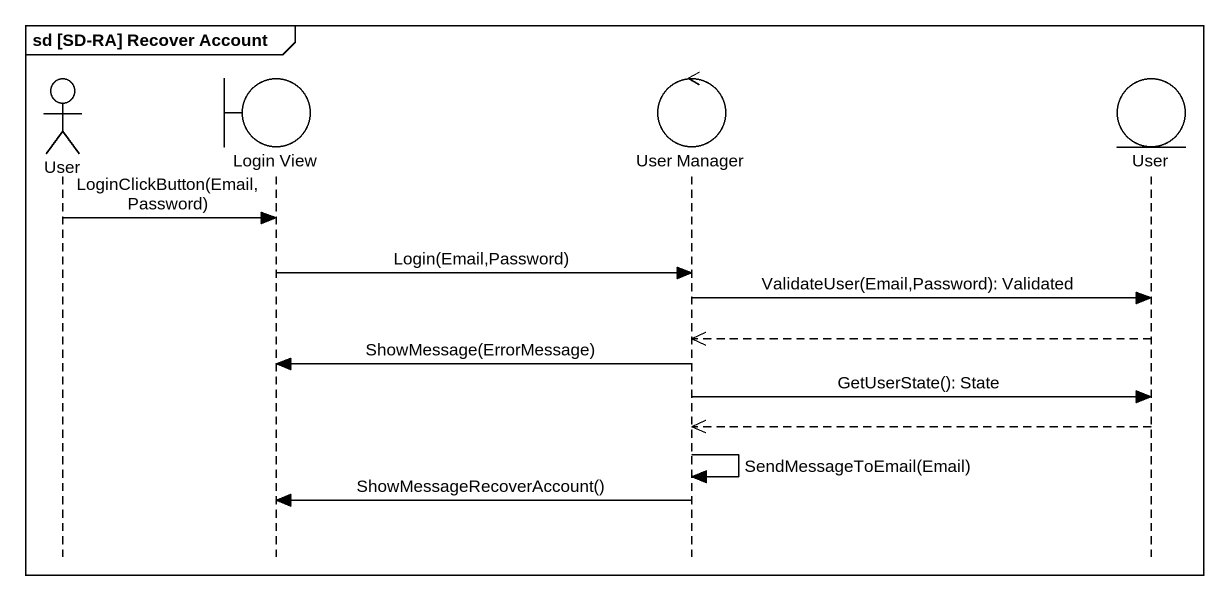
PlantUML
@startuml
mainframe sd [SD-RA] Recover Account
hide footbox
actor User
boundary "Login View" as Login_View
control "User Manager" as User_Manager
entity "User" as User_2

User -> Login_View : LoginClickButton(Email, Password)
Login_View -> User_Manager : Login(Email,Password)
User_Manager -> User_2 : ValidateUser(Email,Password): Validated
User_2 -->> User_Manager
User_Manager -> Login_View : ShowMessage(ErrorMessage)
User_Manager -> User_2 : GetUserState(): State
User_2 -->> User_Manager
User_Manager -> User_Manager : SendMessageToEmail(Email)
User_Manager -> Login_View : ShowMessageRecoverAccount()
@enduml
